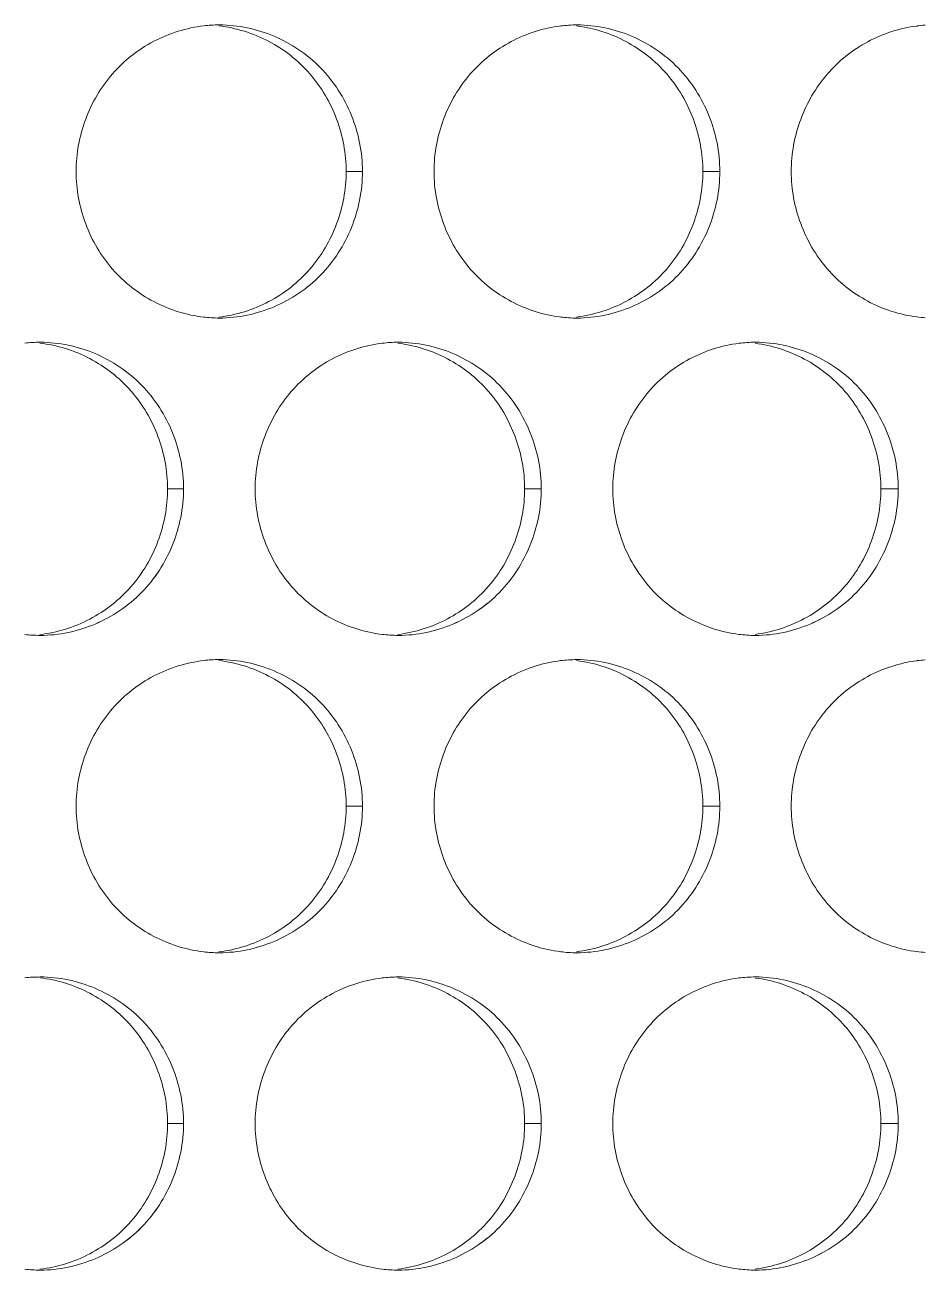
# Model space of a CAD drawing. Header units: millimetres. Extents: x 1177 to 4147, y 93 to 2194.
# Drawn here: x 1983.56 to 2001.98, y 1836.74 to 1862.23 of the extents above; entities that cross this region are included whole.
import ezdxf

# ---------------------------------------------------------------- set-up
doc = ezdxf.new("R2010")
doc.units = ezdxf.units.MM
doc.header["$LTSCALE"] = 0.1
doc.layers.add('标注', color=251, linetype='Continuous', lineweight=9)

msp = doc.modelspace()

# ---------------------------------------------------------------- linework, layer by layer
at = {"layer": '标注'}
for p, q in [((1990.13, 1859.226), (1990.464, 1859.226)), ((1997.429, 1859.226), (1997.777, 1859.226)), ((1986.475, 1852.731), (1986.802, 1852.731)), ((1986.475, 1852.731), (1986.802, 1852.731)), ((1993.782, 1852.731), (1994.123, 1852.731)), ((1993.782, 1852.731), (1994.123, 1852.731)), ((2001.073, 1852.731), (2001.428, 1852.731)), ((2001.073, 1852.731), (2001.428, 1852.731)), ((1990.13, 1846.236), (1990.464, 1846.236)), ((1997.429, 1846.236), (1997.777, 1846.236)), ((1986.475, 1839.741), (1986.802, 1839.741)), ((1986.475, 1839.741), (1986.802, 1839.741)), ((1993.782, 1839.741), (1994.123, 1839.741)), ((1993.782, 1839.741), (1994.123, 1839.741)), ((2001.073, 1839.741), (2001.428, 1839.741)), ((2001.073, 1839.741), (2001.428, 1839.741))]:
    msp.add_line(p, q, dxfattribs=at)
for centre, radius, start, end in [((1987.538, 1859.437), 2.789, 93.488, 96.6682), ((1987.535, 1859.492), 2.734, 90.0066, 93.4885), ((1994.858, 1859.445), 2.781, 93.6496, 96.974), ((1994.854, 1859.502), 2.724, 90.0072, 93.6501), ((2002.162, 1859.454), 2.773, 93.8129, 97.2827), ((1987.538, 1859.016), 2.789, 263.3318, 266.512), ((1987.535, 1858.961), 2.734, 266.5115, 269.9934), ((1994.858, 1859.008), 2.781, 263.026, 266.3504), ((1994.858, 1859.008), 2.781, 263.026, 266.3504), ((1994.854, 1858.95), 2.724, 266.3499, 269.9928), ((1994.854, 1858.95), 2.724, 266.3499, 269.9928), ((2002.162, 1858.999), 2.773, 262.7173, 266.1871), ((2002.162, 1858.999), 2.773, 262.7173, 266.1871), ((1983.873, 1852.938), 2.793, 93.4078, 96.5163), ((1983.873, 1852.938), 2.793, 93.4078, 96.5163), ((1983.869, 1852.992), 2.739, 90.0063, 93.4083), ((1983.869, 1852.992), 2.739, 90.0063, 93.4083), ((1991.2, 1852.946), 2.785, 93.5686, 96.8208), ((1991.2, 1852.946), 2.785, 93.5686, 96.8208), ((1991.197, 1853.002), 2.729, 90.0069, 93.5691), ((1991.197, 1853.002), 2.729, 90.0069, 93.5691), ((1998.512, 1852.954), 2.777, 93.731, 97.128), ((1998.512, 1852.954), 2.777, 93.731, 97.128), ((1998.508, 1853.013), 2.719, 90.0075, 93.7316), ((1998.508, 1853.013), 2.719, 90.0075, 93.7316), ((1983.873, 1852.525), 2.793, 263.4837, 266.5922), ((1983.873, 1852.525), 2.793, 263.4837, 266.5922), ((1991.2, 1852.517), 2.785, 263.1792, 266.4314), ((1991.2, 1852.517), 2.785, 263.1792, 266.4314), ((1998.512, 1852.508), 2.777, 262.872, 266.269), ((1998.512, 1852.508), 2.777, 262.872, 266.269), ((1983.869, 1852.471), 2.739, 266.5917, 269.9937), ((1983.869, 1852.471), 2.739, 266.5917, 269.9937), ((1991.197, 1852.461), 2.729, 266.4309, 269.9931), ((1991.197, 1852.461), 2.729, 266.4309, 269.9931), ((1998.508, 1852.45), 2.719, 266.2684, 269.9925), ((1998.508, 1852.45), 2.719, 266.2684, 269.9925), ((1987.535, 1846.502), 2.734, 90.0066, 93.4885), ((1994.854, 1846.512), 2.724, 90.0072, 93.6501), ((1987.538, 1846.447), 2.789, 93.488, 96.6682), ((1994.858, 1846.455), 2.781, 93.6496, 96.974), ((2002.162, 1846.464), 2.773, 93.8129, 97.2827), ((1987.538, 1846.025), 2.789, 263.3318, 266.512), ((1987.535, 1845.97), 2.734, 266.5115, 269.9934), ((1994.858, 1846.017), 2.781, 263.026, 266.3504), ((1994.858, 1846.017), 2.781, 263.026, 266.3504), ((1994.854, 1845.96), 2.724, 266.3499, 269.9928), ((1994.854, 1845.96), 2.724, 266.3499, 269.9928), ((2002.162, 1846.009), 2.773, 262.7173, 266.1871), ((2002.162, 1846.009), 2.773, 262.7173, 266.1871), ((1983.873, 1839.948), 2.793, 93.4078, 96.5163), ((1983.873, 1839.948), 2.793, 93.4078, 96.5163), ((1983.869, 1840.001), 2.739, 90.0063, 93.4083), ((1983.869, 1840.001), 2.739, 90.0063, 93.4083), ((1991.2, 1839.956), 2.785, 93.5686, 96.8208), ((1991.2, 1839.956), 2.785, 93.5686, 96.8208), ((1991.197, 1840.012), 2.729, 90.0069, 93.5691), ((1991.197, 1840.012), 2.729, 90.0069, 93.5691), ((1998.512, 1839.964), 2.777, 93.731, 97.128), ((1998.512, 1839.964), 2.777, 93.731, 97.128), ((1998.508, 1840.022), 2.719, 90.0075, 93.7316), ((1998.508, 1840.022), 2.719, 90.0075, 93.7316), ((1983.873, 1839.534), 2.793, 263.4837, 266.5922), ((1983.873, 1839.534), 2.793, 263.4837, 266.5922), ((1983.869, 1839.48), 2.739, 266.5917, 269.9937), ((1983.869, 1839.48), 2.739, 266.5917, 269.9937), ((1991.2, 1839.526), 2.785, 263.1792, 266.4314), ((1991.2, 1839.526), 2.785, 263.1792, 266.4314), ((1991.197, 1839.47), 2.729, 266.4309, 269.9931), ((1991.197, 1839.47), 2.729, 266.4309, 269.9931), ((1998.512, 1839.518), 2.777, 262.872, 266.269), ((1998.512, 1839.518), 2.777, 262.872, 266.269), ((1998.508, 1839.46), 2.719, 266.2684, 269.9925), ((1998.508, 1839.46), 2.719, 266.2684, 269.9925)]:
    msp.add_arc(centre, radius, start, end, dxfattribs=at)
for points, knots in [([(1987.214, 1862.208), (1986.861, 1862.166), (1986.162, 1861.948), (1985.297, 1861.271), (1984.739, 1860.318), (1984.603, 1859.589), (1984.603, 1859.226)], [0, 0, 0, 0, 0.247568, 0.496374, 0.747426, 1, 1, 1, 1]), ([(1990.13, 1859.226), (1990.13, 1859.589), (1989.994, 1860.318), (1989.438, 1861.27), (1988.576, 1861.948), (1987.879, 1862.166), (1987.526, 1862.208)], [0, 0, 0, 0, 0.252851, 0.503996, 0.752666, 1, 1, 1, 1]), ([(1994.52, 1862.206), (1994.169, 1862.163), (1993.475, 1861.943), (1992.617, 1861.265), (1992.063, 1860.314), (1991.928, 1859.588), (1991.928, 1859.226)], [0, 0, 0, 0, 0.247335, 0.496051, 0.747211, 1, 1, 1, 1]), ([(1997.429, 1859.226), (1997.429, 1859.588), (1997.295, 1860.314), (1996.744, 1861.264), (1995.888, 1861.942), (1995.196, 1862.163), (1994.845, 1862.206)], [0, 0, 0, 0, 0.25307, 0.504322, 0.752901, 1, 1, 1, 1]), ([(2001.81, 1862.204), (2001.461, 1862.16), (2000.771, 1861.937), (1999.92, 1861.259), (1999.372, 1860.31), (1999.238, 1859.587), (1999.238, 1859.226)], [0, 0, 0, 0, 0.247092, 0.495717, 0.746987, 1, 1, 1, 1]), ([(1984.603, 1859.226), (1984.603, 1858.863), (1984.739, 1858.135), (1985.297, 1857.182), (1986.162, 1856.505), (1986.861, 1856.287), (1987.214, 1856.245)], [0, 0, 0, 0, 0.252574, 0.503626, 0.752432, 1, 1, 1, 1]), ([(1987.526, 1856.245), (1987.879, 1856.287), (1988.576, 1856.505), (1989.438, 1857.183), (1989.994, 1858.135), (1990.13, 1858.864), (1990.13, 1859.226)], [0, 0, 0, 0, 0.247334, 0.496004, 0.747149, 1, 1, 1, 1]), ([(1991.928, 1859.226), (1991.928, 1858.865), (1992.063, 1858.139), (1992.617, 1857.188), (1993.475, 1856.51), (1994.169, 1856.29), (1994.52, 1856.247)], [0, 0, 0, 0, 0.252789, 0.503949, 0.752665, 1, 1, 1, 1]), ([(1994.845, 1856.247), (1995.196, 1856.29), (1995.888, 1856.511), (1996.744, 1857.189), (1997.295, 1858.139), (1997.429, 1858.865), (1997.429, 1859.226)], [0, 0, 0, 0, 0.247099, 0.495678, 0.74693, 1, 1, 1, 1]), ([(1999.238, 1859.226), (1999.238, 1858.866), (1999.372, 1858.142), (1999.92, 1857.194), (2000.771, 1856.516), (2001.461, 1856.293), (2001.81, 1856.249)], [0, 0, 0, 0, 0.253013, 0.504283, 0.752908, 1, 1, 1, 1]), ([(1986.475, 1852.731), (1986.475, 1853.095), (1986.338, 1853.824), (1985.78, 1854.778), (1984.914, 1855.455), (1984.215, 1855.673), (1983.861, 1855.713)], [0, 0, 0, 0, 0.252745, 0.503838, 0.752552, 1, 1, 1, 1]), ([(1986.475, 1852.731), (1986.475, 1853.095), (1986.338, 1853.824), (1985.78, 1854.778), (1984.914, 1855.455), (1984.215, 1855.673), (1983.861, 1855.713)], [0, 0, 0, 0, 0.252745, 0.503838, 0.752552, 1, 1, 1, 1]), ([(1990.869, 1855.712), (1990.517, 1855.67), (1989.821, 1855.45), (1988.959, 1854.773), (1988.403, 1853.821), (1988.267, 1853.094), (1988.267, 1852.731)], [0, 0, 0, 0, 0.247453, 0.496214, 0.74732, 1, 1, 1, 1]), ([(1990.869, 1855.712), (1990.517, 1855.67), (1989.821, 1855.45), (1988.959, 1854.773), (1988.403, 1853.821), (1988.267, 1853.094), (1988.267, 1852.731)], [0, 0, 0, 0, 0.247453, 0.496214, 0.74732, 1, 1, 1, 1]), ([(1993.782, 1852.731), (1993.782, 1853.094), (1993.647, 1853.821), (1993.093, 1854.772), (1992.234, 1855.45), (1991.539, 1855.669), (1991.188, 1855.712)], [0, 0, 0, 0, 0.252959, 0.504158, 0.752783, 1, 1, 1, 1]), ([(1993.782, 1852.731), (1993.782, 1853.094), (1993.647, 1853.821), (1993.093, 1854.772), (1992.234, 1855.45), (1991.539, 1855.669), (1991.188, 1855.712)], [0, 0, 0, 0, 0.252959, 0.504158, 0.752783, 1, 1, 1, 1]), ([(1998.167, 1855.71), (1997.817, 1855.666), (1997.125, 1855.445), (1996.271, 1854.767), (1995.72, 1853.817), (1995.585, 1853.092), (1995.585, 1852.731)], [0, 0, 0, 0, 0.247215, 0.495886, 0.7471, 1, 1, 1, 1]), ([(1998.167, 1855.71), (1997.817, 1855.666), (1997.125, 1855.445), (1996.271, 1854.767), (1995.72, 1853.817), (1995.585, 1853.092), (1995.585, 1852.731)], [0, 0, 0, 0, 0.247215, 0.495886, 0.7471, 1, 1, 1, 1]), ([(2001.073, 1852.731), (2001.073, 1853.092), (2000.939, 1853.817), (2000.391, 1854.766), (1999.539, 1855.444), (1998.848, 1855.666), (1998.499, 1855.71)], [0, 0, 0, 0, 0.253182, 0.50449, 0.753023, 1, 1, 1, 1]), ([(2001.073, 1852.731), (2001.073, 1853.092), (2000.939, 1853.817), (2000.391, 1854.766), (1999.539, 1855.444), (1998.848, 1855.666), (1998.499, 1855.71)], [0, 0, 0, 0, 0.253182, 0.50449, 0.753023, 1, 1, 1, 1]), ([(1983.861, 1849.749), (1984.215, 1849.79), (1984.914, 1850.007), (1985.78, 1850.684), (1986.338, 1851.638), (1986.475, 1852.368), (1986.475, 1852.731)], [0, 0, 0, 0, 0.247448, 0.496162, 0.747255, 1, 1, 1, 1]), ([(1983.861, 1849.749), (1984.215, 1849.79), (1984.914, 1850.007), (1985.78, 1850.684), (1986.338, 1851.638), (1986.475, 1852.368), (1986.475, 1852.731)], [0, 0, 0, 0, 0.247448, 0.496162, 0.747255, 1, 1, 1, 1]), ([(1988.267, 1852.731), (1988.267, 1852.369), (1988.403, 1851.641), (1988.959, 1850.69), (1989.821, 1850.012), (1990.517, 1849.793), (1990.869, 1849.751)], [0, 0, 0, 0, 0.25268, 0.503786, 0.752547, 1, 1, 1, 1]), ([(1988.267, 1852.731), (1988.267, 1852.369), (1988.403, 1851.641), (1988.959, 1850.69), (1989.821, 1850.012), (1990.517, 1849.793), (1990.869, 1849.751)], [0, 0, 0, 0, 0.25268, 0.503786, 0.752547, 1, 1, 1, 1]), ([(1991.188, 1849.751), (1991.539, 1849.793), (1992.234, 1850.013), (1993.093, 1850.69), (1993.647, 1851.642), (1993.782, 1852.369), (1993.782, 1852.731)], [0, 0, 0, 0, 0.247217, 0.495842, 0.747041, 1, 1, 1, 1]), ([(1991.188, 1849.751), (1991.539, 1849.793), (1992.234, 1850.013), (1993.093, 1850.69), (1993.647, 1851.642), (1993.782, 1852.369), (1993.782, 1852.731)], [0, 0, 0, 0, 0.247217, 0.495842, 0.747041, 1, 1, 1, 1]), ([(1995.585, 1852.731), (1995.585, 1852.37), (1995.72, 1851.645), (1996.271, 1850.696), (1997.125, 1850.018), (1997.817, 1849.796), (1998.167, 1849.753)], [0, 0, 0, 0, 0.2529, 0.504114, 0.752785, 1, 1, 1, 1]), ([(1995.585, 1852.731), (1995.585, 1852.37), (1995.72, 1851.645), (1996.271, 1850.696), (1997.125, 1850.018), (1997.817, 1849.796), (1998.167, 1849.753)], [0, 0, 0, 0, 0.2529, 0.504114, 0.752785, 1, 1, 1, 1]), ([(1998.499, 1849.753), (1998.848, 1849.797), (1999.539, 1850.018), (2000.391, 1850.697), (2000.939, 1851.646), (2001.073, 1852.37), (2001.073, 1852.731)], [0, 0, 0, 0, 0.246977, 0.49551, 0.746818, 1, 1, 1, 1]), ([(1998.499, 1849.753), (1998.848, 1849.797), (1999.539, 1850.018), (2000.391, 1850.697), (2000.939, 1851.646), (2001.073, 1852.37), (2001.073, 1852.731)], [0, 0, 0, 0, 0.246977, 0.49551, 0.746818, 1, 1, 1, 1]), ([(1984.991, 1849.963), (1985.344, 1850.113), (1986.004, 1850.556), (1986.431, 1851.225), (1986.576, 1851.584)], [0, 0, 0, 0, 0.497944, 1, 1, 1, 1]), ([(1992.315, 1849.963), (1992.668, 1850.113), (1993.327, 1850.556), (1993.752, 1851.225), (1993.897, 1851.584)], [0, 0, 0, 0, 0.497739, 1, 1, 1, 1]), ([(1999.624, 1849.963), (1999.976, 1850.113), (2000.634, 1850.557), (2001.058, 1851.225), (2001.203, 1851.584)], [0, 0, 0, 0, 0.497524, 1, 1, 1, 1]), ([(1987.214, 1849.217), (1986.861, 1849.176), (1986.162, 1848.958), (1985.297, 1848.281), (1984.739, 1847.328), (1984.603, 1846.599), (1984.603, 1846.236)], [0, 0, 0, 0, 0.247568, 0.496374, 0.747426, 1, 1, 1, 1]), ([(1990.13, 1846.236), (1990.13, 1846.599), (1989.994, 1847.327), (1989.438, 1848.28), (1988.576, 1848.957), (1987.879, 1849.176), (1987.526, 1849.217)], [0, 0, 0, 0, 0.252851, 0.503996, 0.752666, 1, 1, 1, 1]), ([(1994.52, 1849.216), (1994.169, 1849.173), (1993.475, 1848.952), (1992.617, 1848.274), (1992.063, 1847.324), (1991.928, 1846.598), (1991.928, 1846.236)], [0, 0, 0, 0, 0.247335, 0.496051, 0.747211, 1, 1, 1, 1]), ([(1997.429, 1846.236), (1997.429, 1846.598), (1997.295, 1847.323), (1996.744, 1848.274), (1995.888, 1848.952), (1995.196, 1849.173), (1994.845, 1849.216)], [0, 0, 0, 0, 0.25307, 0.504322, 0.752901, 1, 1, 1, 1]), ([(2001.81, 1849.214), (2001.461, 1849.169), (2000.771, 1848.946), (1999.92, 1848.268), (1999.372, 1847.32), (1999.238, 1846.597), (1999.238, 1846.236)], [0, 0, 0, 0, 0.247092, 0.495717, 0.746987, 1, 1, 1, 1]), ([(1984.603, 1846.236), (1984.603, 1845.873), (1984.739, 1845.144), (1985.297, 1844.191), (1986.162, 1843.514), (1986.861, 1843.296), (1987.214, 1843.255)], [0, 0, 0, 0, 0.252574, 0.503626, 0.752432, 1, 1, 1, 1]), ([(1987.526, 1843.255), (1987.879, 1843.296), (1988.576, 1843.515), (1989.438, 1844.192), (1989.994, 1845.145), (1990.13, 1845.873), (1990.13, 1846.236)], [0, 0, 0, 0, 0.247334, 0.496004, 0.747149, 1, 1, 1, 1]), ([(1991.928, 1846.236), (1991.928, 1845.874), (1992.063, 1845.148), (1992.617, 1844.198), (1993.475, 1843.52), (1994.169, 1843.3), (1994.52, 1843.257)], [0, 0, 0, 0, 0.252789, 0.503949, 0.752665, 1, 1, 1, 1]), ([(1994.845, 1843.257), (1995.196, 1843.3), (1995.888, 1843.52), (1996.744, 1844.198), (1997.295, 1845.149), (1997.429, 1845.874), (1997.429, 1846.236)], [0, 0, 0, 0, 0.247099, 0.495678, 0.74693, 1, 1, 1, 1]), ([(1999.238, 1846.236), (1999.238, 1845.876), (1999.372, 1845.152), (1999.92, 1844.204), (2000.771, 1843.526), (2001.461, 1843.303), (2001.81, 1843.258)], [0, 0, 0, 0, 0.253013, 0.504283, 0.752908, 1, 1, 1, 1]), ([(1986.475, 1839.741), (1986.475, 1840.104), (1986.338, 1840.834), (1985.78, 1841.788), (1984.914, 1842.465), (1984.215, 1842.682), (1983.861, 1842.723)], [0, 0, 0, 0, 0.252745, 0.503838, 0.752552, 1, 1, 1, 1]), ([(1986.475, 1839.741), (1986.475, 1840.104), (1986.338, 1840.834), (1985.78, 1841.788), (1984.914, 1842.465), (1984.215, 1842.682), (1983.861, 1842.723)], [0, 0, 0, 0, 0.252745, 0.503838, 0.752552, 1, 1, 1, 1]), ([(1990.869, 1842.721), (1990.517, 1842.679), (1989.821, 1842.46), (1988.959, 1841.782), (1988.403, 1840.831), (1988.267, 1840.103), (1988.267, 1839.741)], [0, 0, 0, 0, 0.247453, 0.496214, 0.74732, 1, 1, 1, 1]), ([(1990.869, 1842.721), (1990.517, 1842.679), (1989.821, 1842.46), (1988.959, 1841.782), (1988.403, 1840.831), (1988.267, 1840.103), (1988.267, 1839.741)], [0, 0, 0, 0, 0.247453, 0.496214, 0.74732, 1, 1, 1, 1]), ([(1993.782, 1839.741), (1993.782, 1840.103), (1993.647, 1840.83), (1993.093, 1841.782), (1992.234, 1842.459), (1991.539, 1842.679), (1991.188, 1842.721)], [0, 0, 0, 0, 0.252959, 0.504158, 0.752783, 1, 1, 1, 1]), ([(1993.782, 1839.741), (1993.782, 1840.103), (1993.647, 1840.83), (1993.093, 1841.782), (1992.234, 1842.459), (1991.539, 1842.679), (1991.188, 1842.721)], [0, 0, 0, 0, 0.252959, 0.504158, 0.752783, 1, 1, 1, 1]), ([(1998.167, 1842.72), (1997.817, 1842.676), (1997.125, 1842.454), (1996.271, 1841.776), (1995.72, 1840.827), (1995.585, 1840.102), (1995.585, 1839.741)], [0, 0, 0, 0, 0.247215, 0.495886, 0.7471, 1, 1, 1, 1]), ([(1998.167, 1842.72), (1997.817, 1842.676), (1997.125, 1842.454), (1996.271, 1841.776), (1995.72, 1840.827), (1995.585, 1840.102), (1995.585, 1839.741)], [0, 0, 0, 0, 0.247215, 0.495886, 0.7471, 1, 1, 1, 1]), ([(2001.073, 1839.741), (2001.073, 1840.102), (2000.939, 1840.826), (2000.391, 1841.775), (1999.539, 1842.454), (1998.848, 1842.676), (1998.499, 1842.719)], [0, 0, 0, 0, 0.253182, 0.50449, 0.753023, 1, 1, 1, 1]), ([(2001.073, 1839.741), (2001.073, 1840.102), (2000.939, 1840.826), (2000.391, 1841.775), (1999.539, 1842.454), (1998.848, 1842.676), (1998.499, 1842.719)], [0, 0, 0, 0, 0.253182, 0.50449, 0.753023, 1, 1, 1, 1]), ([(1983.861, 1836.759), (1984.215, 1836.799), (1984.914, 1837.017), (1985.78, 1837.694), (1986.338, 1838.648), (1986.475, 1839.377), (1986.475, 1839.741)], [0, 0, 0, 0, 0.247448, 0.496162, 0.747255, 1, 1, 1, 1]), ([(1983.861, 1836.759), (1984.215, 1836.799), (1984.914, 1837.017), (1985.78, 1837.694), (1986.338, 1838.648), (1986.475, 1839.377), (1986.475, 1839.741)], [0, 0, 0, 0, 0.247448, 0.496162, 0.747255, 1, 1, 1, 1]), ([(1988.267, 1839.741), (1988.267, 1839.379), (1988.403, 1838.651), (1988.959, 1837.699), (1989.821, 1837.022), (1990.517, 1836.803), (1990.869, 1836.761)], [0, 0, 0, 0, 0.25268, 0.503786, 0.752547, 1, 1, 1, 1]), ([(1988.267, 1839.741), (1988.267, 1839.379), (1988.403, 1838.651), (1988.959, 1837.699), (1989.821, 1837.022), (1990.517, 1836.803), (1990.869, 1836.761)], [0, 0, 0, 0, 0.25268, 0.503786, 0.752547, 1, 1, 1, 1]), ([(1991.188, 1836.761), (1991.539, 1836.803), (1992.234, 1837.022), (1993.093, 1837.7), (1993.647, 1838.652), (1993.782, 1839.379), (1993.782, 1839.741)], [0, 0, 0, 0, 0.247217, 0.495842, 0.747041, 1, 1, 1, 1]), ([(1991.188, 1836.761), (1991.539, 1836.803), (1992.234, 1837.022), (1993.093, 1837.7), (1993.647, 1838.652), (1993.782, 1839.379), (1993.782, 1839.741)], [0, 0, 0, 0, 0.247217, 0.495842, 0.747041, 1, 1, 1, 1]), ([(1995.585, 1839.741), (1995.585, 1839.38), (1995.72, 1838.655), (1996.271, 1837.706), (1997.125, 1837.028), (1997.817, 1836.806), (1998.167, 1836.762)], [0, 0, 0, 0, 0.2529, 0.504114, 0.752785, 1, 1, 1, 1]), ([(1995.585, 1839.741), (1995.585, 1839.38), (1995.72, 1838.655), (1996.271, 1837.706), (1997.125, 1837.028), (1997.817, 1836.806), (1998.167, 1836.762)], [0, 0, 0, 0, 0.2529, 0.504114, 0.752785, 1, 1, 1, 1]), ([(1998.499, 1836.762), (1998.848, 1836.806), (1999.539, 1837.028), (2000.391, 1837.706), (2000.939, 1838.656), (2001.073, 1839.38), (2001.073, 1839.741)], [0, 0, 0, 0, 0.246977, 0.49551, 0.746818, 1, 1, 1, 1]), ([(1998.499, 1836.762), (1998.848, 1836.806), (1999.539, 1837.028), (2000.391, 1837.706), (2000.939, 1838.656), (2001.073, 1839.38), (2001.073, 1839.741)], [0, 0, 0, 0, 0.246977, 0.49551, 0.746818, 1, 1, 1, 1]), ([(1984.991, 1836.973), (1985.344, 1837.122), (1986.004, 1837.565), (1986.431, 1838.235), (1986.576, 1838.594)], [0, 0, 0, 0, 0.497944, 1, 1, 1, 1]), ([(1992.315, 1836.973), (1992.668, 1837.123), (1993.327, 1837.566), (1993.752, 1838.235), (1993.897, 1838.594)], [0, 0, 0, 0, 0.497739, 1, 1, 1, 1]), ([(1999.624, 1836.973), (1999.976, 1837.123), (2000.634, 1837.566), (2001.058, 1838.235), (2001.203, 1838.594)], [0, 0, 0, 0, 0.497524, 1, 1, 1, 1])]:
    msp.add_open_spline(points, degree=3, knots=knots, dxfattribs=at)
for points in [[(1988.655, 1861.995), (1988.304, 1862.144), (1987.916, 1862.226), (1987.535, 1862.226)], [(1989.607, 1861.347), (1989.339, 1861.622), (1989.008, 1861.845), (1988.655, 1861.995)], [(1995.972, 1861.995), (1995.622, 1862.144), (1995.235, 1862.226), (1994.854, 1862.226)], [(1996.922, 1861.347), (1996.655, 1861.622), (1996.325, 1861.845), (1995.972, 1861.995)], [(1990.238, 1860.374), (1990.093, 1860.732), (1989.877, 1861.07), (1989.607, 1861.347)], [(1997.552, 1860.374), (1997.407, 1860.732), (1997.192, 1861.07), (1996.922, 1861.347)], [(1990.464, 1859.226), (1990.464, 1859.616), (1990.385, 1860.012), (1990.238, 1860.374)], [(1997.777, 1859.226), (1997.777, 1859.616), (1997.698, 1860.012), (1997.552, 1860.374)], [(1990.238, 1858.079), (1990.385, 1858.441), (1990.464, 1858.837), (1990.464, 1859.226)], [(1997.552, 1858.079), (1997.698, 1858.441), (1997.777, 1858.837), (1997.777, 1859.226)], [(1989.607, 1857.106), (1989.877, 1857.383), (1990.093, 1857.721), (1990.238, 1858.079)], [(1996.922, 1857.106), (1997.192, 1857.383), (1997.407, 1857.721), (1997.552, 1858.079)], [(1988.655, 1856.458), (1989.008, 1856.608), (1989.339, 1856.831), (1989.607, 1857.106)], [(1995.972, 1856.458), (1996.325, 1856.608), (1996.655, 1856.831), (1996.922, 1857.106)], [(1987.535, 1856.226), (1987.916, 1856.226), (1988.304, 1856.309), (1988.655, 1856.458)], [(1994.854, 1856.226), (1995.235, 1856.226), (1995.622, 1856.309), (1995.972, 1856.458)], [(1984.991, 1855.5), (1984.639, 1855.648), (1984.251, 1855.731), (1983.869, 1855.731)], [(1984.991, 1855.5), (1984.639, 1855.648), (1984.251, 1855.731), (1983.869, 1855.731)], [(1992.315, 1855.5), (1991.965, 1855.648), (1991.577, 1855.731), (1991.196, 1855.731)], [(1992.315, 1855.5), (1991.965, 1855.648), (1991.577, 1855.731), (1991.196, 1855.731)], [(1999.624, 1855.5), (1999.275, 1855.648), (1998.888, 1855.731), (1998.508, 1855.731)], [(1999.624, 1855.5), (1999.275, 1855.648), (1998.888, 1855.731), (1998.508, 1855.731)], [(1985.944, 1854.852), (1985.675, 1855.127), (1985.344, 1855.35), (1984.991, 1855.5)], [(1985.944, 1854.852), (1985.675, 1855.127), (1985.344, 1855.35), (1984.991, 1855.5)], [(1993.267, 1854.852), (1992.999, 1855.126), (1992.668, 1855.35), (1992.315, 1855.5)], [(1993.267, 1854.852), (1992.999, 1855.126), (1992.668, 1855.35), (1992.315, 1855.5)], [(2000.573, 1854.852), (2000.306, 1855.126), (1999.977, 1855.349), (1999.624, 1855.5)], [(2000.573, 1854.852), (2000.306, 1855.126), (1999.977, 1855.349), (1999.624, 1855.5)], [(1986.576, 1853.879), (1986.431, 1854.237), (1986.214, 1854.575), (1985.944, 1854.852)], [(1986.576, 1853.879), (1986.431, 1854.237), (1986.214, 1854.575), (1985.944, 1854.852)], [(1993.897, 1853.879), (1993.752, 1854.237), (1993.537, 1854.575), (1993.267, 1854.852)], [(1993.897, 1853.879), (1993.752, 1854.237), (1993.537, 1854.575), (1993.267, 1854.852)], [(2001.203, 1853.879), (2001.058, 1854.237), (2000.843, 1854.575), (2000.573, 1854.852)], [(2001.203, 1853.879), (2001.058, 1854.237), (2000.843, 1854.575), (2000.573, 1854.852)], [(1986.802, 1852.731), (1986.802, 1853.121), (1986.722, 1853.517), (1986.576, 1853.879)], [(1986.802, 1852.731), (1986.802, 1853.121), (1986.722, 1853.517), (1986.576, 1853.879)], [(1994.123, 1852.731), (1994.123, 1853.121), (1994.043, 1853.517), (1993.897, 1853.879)], [(1994.123, 1852.731), (1994.123, 1853.121), (1994.043, 1853.517), (1993.897, 1853.879)], [(2001.428, 1852.731), (2001.428, 1853.121), (2001.348, 1853.517), (2001.203, 1853.879)], [(2001.428, 1852.731), (2001.428, 1853.121), (2001.348, 1853.517), (2001.203, 1853.879)], [(1986.576, 1851.584), (1986.722, 1851.945), (1986.802, 1852.342), (1986.802, 1852.731)], [(1986.576, 1851.584), (1986.722, 1851.945), (1986.802, 1852.342), (1986.802, 1852.731)], [(1993.897, 1851.584), (1994.043, 1851.945), (1994.123, 1852.342), (1994.123, 1852.731)], [(1993.897, 1851.584), (1994.043, 1851.945), (1994.123, 1852.342), (1994.123, 1852.731)], [(2001.203, 1851.584), (2001.348, 1851.945), (2001.428, 1852.342), (2001.428, 1852.731)], [(2001.203, 1851.584), (2001.348, 1851.945), (2001.428, 1852.342), (2001.428, 1852.731)], [(1985.944, 1850.611), (1986.214, 1850.887), (1986.431, 1851.225), (1986.576, 1851.584)], [(1993.267, 1850.611), (1993.537, 1850.887), (1993.752, 1851.226), (1993.897, 1851.584)], [(2000.573, 1850.611), (2000.843, 1850.888), (2001.058, 1851.226), (2001.203, 1851.584)], [(1984.991, 1849.963), (1985.344, 1850.113), (1985.675, 1850.336), (1985.944, 1850.611)], [(1992.315, 1849.963), (1992.668, 1850.113), (1992.999, 1850.336), (1993.267, 1850.611)], [(1999.624, 1849.963), (1999.977, 1850.113), (2000.306, 1850.336), (2000.573, 1850.611)], [(1983.869, 1849.731), (1984.251, 1849.731), (1984.639, 1849.814), (1984.991, 1849.963)], [(1983.869, 1849.731), (1984.251, 1849.731), (1984.639, 1849.814), (1984.991, 1849.963)], [(1991.196, 1849.731), (1991.577, 1849.731), (1991.965, 1849.814), (1992.315, 1849.963)], [(1991.196, 1849.731), (1991.577, 1849.731), (1991.965, 1849.814), (1992.315, 1849.963)], [(1998.508, 1849.731), (1998.888, 1849.731), (1999.275, 1849.814), (1999.624, 1849.963)], [(1998.508, 1849.731), (1998.888, 1849.731), (1999.275, 1849.814), (1999.624, 1849.963)], [(1988.655, 1849.004), (1988.304, 1849.153), (1987.916, 1849.236), (1987.535, 1849.236)], [(1995.972, 1849.004), (1995.622, 1849.153), (1995.235, 1849.236), (1994.854, 1849.236)], [(1989.607, 1848.357), (1989.339, 1848.631), (1989.008, 1848.854), (1988.655, 1849.004)], [(1996.922, 1848.357), (1996.655, 1848.631), (1996.325, 1848.854), (1995.972, 1849.004)], [(1990.238, 1847.383), (1990.093, 1847.742), (1989.877, 1848.08), (1989.607, 1848.357)], [(1997.552, 1847.383), (1997.407, 1847.742), (1997.192, 1848.08), (1996.922, 1848.357)], [(1990.464, 1846.236), (1990.464, 1846.626), (1990.385, 1847.022), (1990.238, 1847.383)], [(1997.777, 1846.236), (1997.777, 1846.626), (1997.698, 1847.022), (1997.552, 1847.383)], [(1990.238, 1845.089), (1990.385, 1845.45), (1990.464, 1845.846), (1990.464, 1846.236)], [(1997.552, 1845.089), (1997.698, 1845.45), (1997.777, 1845.846), (1997.777, 1846.236)], [(1989.607, 1844.115), (1989.877, 1844.392), (1990.093, 1844.73), (1990.238, 1845.089)], [(1996.922, 1844.115), (1997.192, 1844.392), (1997.407, 1844.73), (1997.552, 1845.089)], [(1988.655, 1843.468), (1989.008, 1843.618), (1989.339, 1843.841), (1989.607, 1844.115)], [(1995.972, 1843.468), (1996.325, 1843.618), (1996.655, 1843.841), (1996.922, 1844.115)], [(1987.535, 1843.236), (1987.916, 1843.236), (1988.304, 1843.319), (1988.655, 1843.468)], [(1994.854, 1843.236), (1995.235, 1843.236), (1995.622, 1843.319), (1995.972, 1843.468)], [(1984.991, 1842.509), (1984.639, 1842.658), (1984.251, 1842.741), (1983.869, 1842.741)], [(1984.991, 1842.509), (1984.639, 1842.658), (1984.251, 1842.741), (1983.869, 1842.741)], [(1992.315, 1842.509), (1991.965, 1842.658), (1991.577, 1842.741), (1991.196, 1842.741)], [(1992.315, 1842.509), (1991.965, 1842.658), (1991.577, 1842.741), (1991.196, 1842.741)], [(1999.624, 1842.509), (1999.275, 1842.658), (1998.888, 1842.741), (1998.508, 1842.741)], [(1999.624, 1842.509), (1999.275, 1842.658), (1998.888, 1842.741), (1998.508, 1842.741)], [(1985.944, 1841.862), (1985.675, 1842.136), (1985.344, 1842.359), (1984.991, 1842.509)], [(1985.944, 1841.862), (1985.675, 1842.136), (1985.344, 1842.359), (1984.991, 1842.509)], [(1993.267, 1841.862), (1992.999, 1842.136), (1992.668, 1842.359), (1992.315, 1842.509)], [(1993.267, 1841.862), (1992.999, 1842.136), (1992.668, 1842.359), (1992.315, 1842.509)], [(2000.573, 1841.862), (2000.306, 1842.136), (1999.977, 1842.359), (1999.624, 1842.509)], [(2000.573, 1841.862), (2000.306, 1842.136), (1999.977, 1842.359), (1999.624, 1842.509)], [(1986.576, 1840.888), (1986.431, 1841.247), (1986.214, 1841.585), (1985.944, 1841.862)], [(1986.576, 1840.888), (1986.431, 1841.247), (1986.214, 1841.585), (1985.944, 1841.862)], [(1993.897, 1840.888), (1993.752, 1841.247), (1993.537, 1841.585), (1993.267, 1841.862)], [(1993.897, 1840.888), (1993.752, 1841.247), (1993.537, 1841.585), (1993.267, 1841.862)], [(2001.203, 1840.888), (2001.058, 1841.246), (2000.843, 1841.585), (2000.573, 1841.862)], [(2001.203, 1840.888), (2001.058, 1841.246), (2000.843, 1841.585), (2000.573, 1841.862)], [(1986.802, 1839.741), (1986.802, 1840.131), (1986.722, 1840.527), (1986.576, 1840.888)], [(1986.802, 1839.741), (1986.802, 1840.131), (1986.722, 1840.527), (1986.576, 1840.888)], [(1994.123, 1839.741), (1994.123, 1840.131), (1994.043, 1840.527), (1993.897, 1840.888)], [(1994.123, 1839.741), (1994.123, 1840.131), (1994.043, 1840.527), (1993.897, 1840.888)], [(2001.428, 1839.741), (2001.428, 1840.131), (2001.348, 1840.527), (2001.203, 1840.888)], [(2001.428, 1839.741), (2001.428, 1840.131), (2001.348, 1840.527), (2001.203, 1840.888)], [(1986.576, 1838.594), (1986.722, 1838.955), (1986.802, 1839.351), (1986.802, 1839.741)], [(1986.576, 1838.594), (1986.722, 1838.955), (1986.802, 1839.351), (1986.802, 1839.741)], [(1993.897, 1838.594), (1994.043, 1838.955), (1994.123, 1839.351), (1994.123, 1839.741)], [(1993.897, 1838.594), (1994.043, 1838.955), (1994.123, 1839.351), (1994.123, 1839.741)], [(2001.203, 1838.594), (2001.348, 1838.955), (2001.428, 1839.351), (2001.428, 1839.741)], [(2001.203, 1838.594), (2001.348, 1838.955), (2001.428, 1839.351), (2001.428, 1839.741)], [(1985.944, 1837.62), (1986.214, 1837.897), (1986.431, 1838.235), (1986.576, 1838.594)], [(1993.267, 1837.62), (1993.537, 1837.897), (1993.752, 1838.235), (1993.897, 1838.594)], [(2000.573, 1837.62), (2000.843, 1837.897), (2001.058, 1838.235), (2001.203, 1838.594)], [(1984.991, 1836.973), (1985.344, 1837.123), (1985.675, 1837.346), (1985.944, 1837.62)], [(1992.315, 1836.973), (1992.668, 1837.123), (1992.999, 1837.346), (1993.267, 1837.62)], [(1999.624, 1836.973), (1999.977, 1837.123), (2000.306, 1837.346), (2000.573, 1837.62)], [(1983.869, 1836.741), (1984.251, 1836.741), (1984.639, 1836.824), (1984.991, 1836.973)], [(1983.869, 1836.741), (1984.251, 1836.741), (1984.639, 1836.824), (1984.991, 1836.973)], [(1991.196, 1836.741), (1991.577, 1836.741), (1991.965, 1836.824), (1992.315, 1836.973)], [(1991.196, 1836.741), (1991.577, 1836.741), (1991.965, 1836.824), (1992.315, 1836.973)], [(1998.508, 1836.741), (1998.888, 1836.741), (1999.275, 1836.824), (1999.624, 1836.973)], [(1998.508, 1836.741), (1998.888, 1836.741), (1999.275, 1836.824), (1999.624, 1836.973)]]:
    msp.add_open_spline(points, degree=3, dxfattribs=at)

doc.saveas('drawing.dxf')
